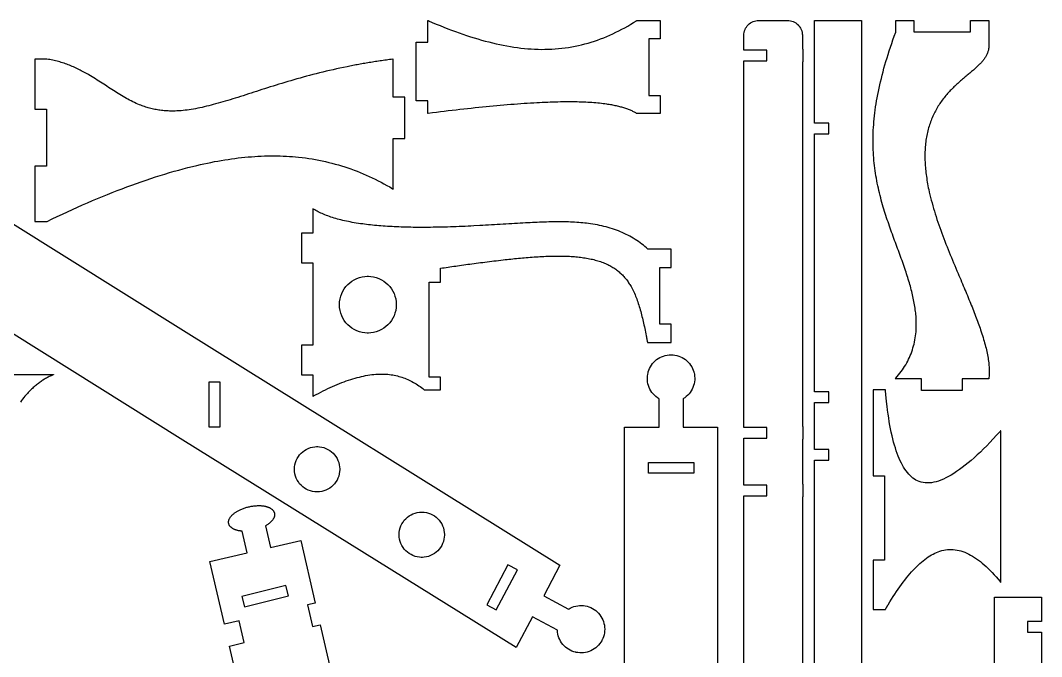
# Model space of a CAD drawing. Extents: x 0 to 677, y 0 to 298.
# Drawn here: x 500 to 677.1, y 187.7 to 298 of the extents above; entities that cross this region are included whole.
import ezdxf

# ---------------------------------------------------------------- set-up
doc = ezdxf.new("R2010")
doc.units = 0
doc.layers.get('0').update_dxf_attribs({"linetype": 'CONTINUOUS'})

msp = doc.modelspace()

# ---------------------------------------------------------------- linework, layer by layer
at = {"color": 0}
for points in [[(570.65, 298.011), (570.654, 298.008), (570.658, 298.007), (570.661, 298.006), (570.668, 298.003), (570.672, 298.001), (570.675, 298), (570.679, 297.997), (570.682, 297.996), (570.686, 297.994), (570.689, 297.993), (570.693, 297.992), (570.696, 297.99), (570.7, 297.989), (570.703, 297.987), (570.707, 297.985), (570.71, 297.985), (570.714, 297.982), (570.717, 297.982), (570.721, 297.979), (570.724, 297.978), (570.728, 297.976), (570.731, 297.975), (570.735, 297.974), (570.738, 297.971), (570.742, 297.971), (570.746, 297.968), (570.749, 297.968), (570.753, 297.965), (571.426, 297.672), (572.099, 297.388), (572.767, 297.11), (573.435, 296.84), (574.099, 296.578), (574.76, 296.325), (575.418, 296.081), (576.074, 295.844), (576.728, 295.617), (577.378, 295.397), (578.026, 295.186), (578.671, 294.985), (579.313, 294.793), (579.953, 294.61), (580.589, 294.435), (581.222, 294.271), (581.853, 294.115), (582.479, 293.969), (583.104, 293.833), (583.725, 293.707), (584.343, 293.592), (584.958, 293.485), (585.569, 293.389), (586.178, 293.303), (586.783, 293.228), (587.385, 293.162), (587.983, 293.107), (588.578, 293.064), (589.169, 293.032), (589.757, 293.01), (590.363, 292.999), (590.963, 293), (591.56, 293.013), (592.153, 293.039), (592.742, 293.076), (593.328, 293.125), (593.908, 293.186), (594.488, 293.26), (595.061, 293.344), (595.632, 293.44), (596.199, 293.549), (596.762, 293.668), (597.322, 293.799), (597.879, 293.939), (598.432, 294.093), (598.982, 294.257), (599.528, 294.431), (600.071, 294.617), (600.61, 294.813), (601.146, 295.018), (601.679, 295.235), (602.208, 295.463), (602.735, 295.7), (603.258, 295.949), (603.779, 296.207), (604.296, 296.475), (604.81, 296.751), (605.321, 297.039), (605.828, 297.336), (606.333, 297.643), (606.835, 297.96), (606.836, 297.96), (606.836, 297.96), (606.838, 297.961), (606.839, 297.961), (606.839, 297.963), (606.84, 297.963), (606.84, 297.964), (606.842, 297.964), (606.842, 297.964), (606.843, 297.964), (606.843, 297.965), (606.844, 297.965), (606.846, 297.967), (606.846, 297.967), (606.847, 297.968), (606.849, 297.968), (606.849, 297.968), (606.85, 297.969), (606.851, 297.969), (606.853, 297.971), (606.853, 297.971), (610.954, 297.971), (610.954, 294.822), (608.951, 294.822), (608.951, 284.971), (610.954, 284.971), (610.954, 281.888), (606.856, 281.888), (606.838, 281.897), (606.715, 281.969), (606.59, 282.039), (606.463, 282.11), (606.329, 282.178), (606.194, 282.244), (606.056, 282.31), (605.914, 282.375), (605.768, 282.438), (605.618, 282.499), (605.465, 282.56), (605.31, 282.618), (605.15, 282.676), (604.986, 282.733), (604.819, 282.789), (604.65, 282.843), (604.475, 282.896), (604.299, 282.947), (604.117, 282.997), (603.932, 283.046), (603.744, 283.093), (603.553, 283.139), (603.357, 283.185), (603.158, 283.228), (602.956, 283.271), (602.749, 283.311), (602.539, 283.35), (602.325, 283.389), (602.108, 283.425), (601.887, 283.46), (601.662, 283.494), (601.365, 283.536), (601.06, 283.576), (600.75, 283.614), (600.432, 283.649), (600.108, 283.681), (599.778, 283.71), (599.442, 283.739), (599.099, 283.764), (598.749, 283.785), (598.393, 283.807), (598.031, 283.825), (597.662, 283.84), (597.289, 283.853), (596.908, 283.864), (596.522, 283.874), (596.129, 283.881), (595.731, 283.885), (595.326, 283.888), (594.917, 283.888), (594.5, 283.885), (594.079, 283.881), (593.651, 283.875), (593.218, 283.865), (592.779, 283.854), (592.335, 283.842), (591.885, 283.828), (591.429, 283.81), (590.968, 283.792), (590.501, 283.771), (590.031, 283.747), (589.553, 283.722), (589.007, 283.692), (588.454, 283.658), (587.896, 283.624), (587.332, 283.585), (586.761, 283.546), (586.186, 283.504), (585.603, 283.46), (585.015, 283.414), (584.421, 283.364), (583.822, 283.314), (583.217, 283.261), (582.607, 283.207), (581.99, 283.15), (581.368, 283.09), (580.742, 283.029), (580.11, 282.967), (579.472, 282.901), (578.829, 282.835), (578.181, 282.765), (577.528, 282.696), (576.871, 282.622), (576.207, 282.549), (575.539, 282.471), (574.867, 282.393), (574.189, 282.314), (573.506, 282.232), (572.821, 282.149), (572.128, 282.063), (571.432, 281.976), (570.731, 281.888), (570.726, 281.886), (570.724, 281.886), (570.721, 281.885), (570.715, 281.885), (570.713, 281.885), (570.706, 281.885), (570.703, 281.883), (570.699, 281.883), (570.696, 281.882), (570.689, 281.882), (570.686, 281.882), (570.685, 281.882), (570.681, 281.881), (570.675, 281.881), (570.671, 281.879), (570.667, 281.879), (570.661, 281.878), (570.658, 281.878), (570.656, 281.878), (570.647, 281.876), (570.647, 284.065), (568.647, 284.065), (568.647, 294.215), (570.647, 294.215), (570.647, 298.011), (570.65, 298.011)], [(640.165, 278.356), (640.165, 280.206), (637.704, 280.206), (637.704, 298.011), (645.854, 298.011), (645.854, 146.954), (637.704, 146.954), (637.704, 156.356), (640.165, 156.356), (640.165, 158.206), (637.704, 158.206), (637.704, 221.781), (640.165, 221.781), (640.165, 223.631), (637.704, 223.631), (637.704, 231.781), (640.165, 231.781), (640.165, 233.631), (637.704, 233.631), (637.704, 278.356), (640.165, 278.356)], [(667.932, 293.906), (667.933, 293.872), (667.935, 293.842), (667.935, 293.811), (667.936, 293.779), (667.936, 293.653), (667.935, 293.622), (667.935, 293.59), (667.933, 293.56), (667.932, 293.528), (667.931, 293.497), (667.929, 293.467), (667.926, 293.435), (667.925, 293.404), (667.922, 293.372), (667.919, 293.343), (667.917, 293.313), (667.912, 293.282), (667.91, 293.251), (667.906, 293.221), (667.901, 293.19), (667.897, 293.161), (667.893, 293.131), (667.889, 293.1), (667.883, 293.071), (667.878, 293.04), (667.872, 293.011), (667.846, 292.881), (667.814, 292.751), (667.778, 292.622), (667.738, 292.497), (667.693, 292.372), (667.643, 292.247), (667.589, 292.128), (667.531, 292.006), (667.468, 291.886), (667.403, 291.765), (667.332, 291.65), (667.258, 291.532), (667.181, 291.417), (667.099, 291.301), (667.014, 291.186), (666.925, 291.072), (666.833, 290.96), (666.739, 290.847), (666.64, 290.735), (666.539, 290.622), (666.435, 290.511), (666.328, 290.4), (666.217, 290.29), (666.104, 290.179), (665.989, 290.068), (665.871, 289.958), (665.751, 289.847), (665.629, 289.736), (665.504, 289.626), (665.376, 289.515), (665.247, 289.404), (665.099, 289.278), (664.949, 289.15), (664.796, 289.022), (664.642, 288.893), (664.486, 288.761), (664.328, 288.631), (664.169, 288.497), (664.01, 288.365), (663.849, 288.229), (663.686, 288.093), (663.524, 287.954), (663.36, 287.817), (663.196, 287.675), (663.031, 287.533), (662.867, 287.389), (662.701, 287.243), (662.537, 287.094), (662.372, 286.946), (662.208, 286.793), (662.044, 286.64), (661.882, 286.485), (661.719, 286.326), (661.558, 286.165), (661.399, 286.003), (661.239, 285.839), (661.082, 285.671), (660.925, 285.501), (660.771, 285.329), (660.618, 285.154), (660.467, 284.976), (660.313, 284.789), (660.16, 284.597), (660.01, 284.404), (659.863, 284.208), (659.718, 284.008), (659.576, 283.804), (659.438, 283.6), (659.301, 283.39), (659.168, 283.179), (659.037, 282.967), (658.91, 282.75), (658.786, 282.529), (658.665, 282.304), (658.547, 282.079), (658.432, 281.851), (658.321, 281.619), (658.214, 281.385), (658.11, 281.146), (658.008, 280.904), (657.912, 280.662), (657.819, 280.415), (657.729, 280.165), (657.644, 279.914), (657.563, 279.658), (657.486, 279.4), (657.412, 279.139), (657.343, 278.875), (657.279, 278.608), (657.218, 278.339), (657.162, 278.067), (657.111, 277.79), (657.065, 277.518), (657.024, 277.244), (656.986, 276.967), (656.953, 276.686), (656.925, 276.404), (656.9, 276.121), (656.879, 275.833), (656.864, 275.544), (656.851, 275.253), (656.844, 274.96), (656.84, 274.664), (656.84, 274.365), (656.844, 274.065), (656.853, 273.761), (656.865, 273.458), (656.882, 273.15), (656.901, 272.843), (656.925, 272.533), (656.953, 272.222), (656.985, 271.908), (657.021, 271.593), (657.06, 271.275), (657.103, 270.957), (657.15, 270.636), (657.2, 270.315), (657.254, 269.99), (657.311, 269.667), (657.372, 269.34), (657.438, 269.011), (657.506, 268.685), (657.607, 268.222), (657.715, 267.761), (657.829, 267.296), (657.95, 266.829), (658.075, 266.36), (658.207, 265.89), (658.344, 265.419), (658.486, 264.947), (658.633, 264.472), (658.785, 263.997), (658.94, 263.525), (659.1, 263.047), (659.262, 262.572), (659.431, 262.097), (659.601, 261.622), (659.775, 261.146), (659.951, 260.671), (660.131, 260.196), (660.313, 259.722), (660.496, 259.247), (660.682, 258.775), (660.869, 258.304), (661.058, 257.835), (661.249, 257.365), (661.44, 256.897), (661.632, 256.433), (661.825, 255.971), (662.017, 255.51), (662.21, 255.05), (662.403, 254.594), (662.594, 254.14), (662.746, 253.783), (662.897, 253.425), (663.047, 253.071), (663.197, 252.718), (663.346, 252.368), (663.493, 252.018), (663.639, 251.672), (663.783, 251.328), (663.928, 250.985), (664.069, 250.643), (664.21, 250.307), (664.349, 249.972), (664.488, 249.639), (664.622, 249.308), (664.757, 248.979), (664.889, 248.654), (665.019, 248.329), (665.147, 248.01), (665.274, 247.692), (665.397, 247.375), (665.519, 247.064), (665.639, 246.754), (665.756, 246.447), (665.869, 246.143), (665.982, 245.842), (666.09, 245.543), (666.197, 245.247), (666.301, 244.954), (666.403, 244.667), (666.5, 244.379), (666.614, 244.039), (666.724, 243.7), (666.829, 243.368), (666.931, 243.04), (667.028, 242.717), (667.119, 242.399), (667.207, 242.085), (667.29, 241.775), (667.369, 241.469), (667.443, 241.168), (667.512, 240.874), (667.578, 240.582), (667.639, 240.296), (667.694, 240.014), (667.746, 239.736), (667.792, 239.464), (667.835, 239.196), (667.872, 238.932), (667.904, 238.672), (667.933, 238.418), (667.956, 238.168), (667.975, 237.924), (667.989, 237.683), (667.999, 237.447), (668.003, 237.217), (668.003, 236.99), (667.997, 236.768), (667.988, 236.551), (667.974, 236.339), (667.954, 236.131), (667.929, 235.928), (667.929, 235.921), (667.928, 235.918), (667.928, 235.912), (667.926, 235.907), (667.926, 235.901), (667.925, 235.9), (667.925, 235.893), (667.924, 235.889), (667.924, 235.879), (667.922, 235.875), (667.922, 235.868), (667.921, 235.867), (667.921, 235.861), (663.279, 235.861), (663.279, 233.861), (656.271, 233.861), (656.271, 235.861), (651.686, 235.861), (651.799, 235.986), (652.044, 236.265), (652.282, 236.549), (652.51, 236.836), (652.729, 237.125), (652.94, 237.419), (653.142, 237.718), (653.333, 238.018), (653.518, 238.324), (653.693, 238.632), (653.86, 238.943), (654.017, 239.258), (654.165, 239.578), (654.306, 239.9), (654.436, 240.225), (654.558, 240.556), (654.672, 240.889), (654.776, 241.225), (654.872, 241.565), (654.96, 241.91), (655.039, 242.257), (655.108, 242.608), (655.169, 242.963), (655.222, 243.321), (655.265, 243.683), (655.301, 244.047), (655.326, 244.417), (655.344, 244.79), (655.354, 245.167), (655.354, 245.546), (655.346, 245.929), (655.335, 246.197), (655.319, 246.468), (655.3, 246.74), (655.276, 247.015), (655.249, 247.293), (655.218, 247.571), (655.182, 247.85), (655.143, 248.132), (655.1, 248.414), (655.053, 248.697), (655.003, 248.985), (654.949, 249.272), (654.892, 249.561), (654.832, 249.85), (654.768, 250.143), (654.701, 250.436), (654.631, 250.729), (654.558, 251.025), (654.482, 251.322), (654.403, 251.622), (654.321, 251.922), (654.236, 252.222), (654.15, 252.525), (654.06, 252.829), (653.968, 253.133), (653.872, 253.439), (653.775, 253.746), (653.676, 254.054), (653.575, 254.364), (653.471, 254.672), (653.356, 255.014), (653.238, 255.354), (653.118, 255.697), (652.997, 256.039), (652.874, 256.383), (652.75, 256.728), (652.625, 257.072), (652.499, 257.419), (652.371, 257.765), (652.243, 258.114), (652.114, 258.461), (651.985, 258.811), (651.856, 259.161), (651.726, 259.514), (651.596, 259.865), (651.467, 260.219), (651.338, 260.572), (651.208, 260.929), (651.079, 261.285), (650.951, 261.64), (650.825, 262), (650.699, 262.358), (650.574, 262.719), (650.45, 263.079), (650.328, 263.442), (650.207, 263.804), (650.088, 264.169), (649.971, 264.533), (649.856, 264.9), (649.743, 265.265), (649.632, 265.636), (649.512, 266.042), (649.396, 266.45), (649.283, 266.86), (649.174, 267.271), (649.067, 267.685), (648.964, 268.1), (648.865, 268.518), (648.771, 268.939), (648.679, 269.361), (648.592, 269.786), (648.508, 270.211), (648.429, 270.643), (648.356, 271.076), (648.286, 271.511), (648.221, 271.95), (648.16, 272.39), (648.106, 272.836), (648.054, 273.285), (648.01, 273.736), (647.971, 274.192), (647.936, 274.65), (647.908, 275.111), (647.885, 275.579), (647.868, 276.05), (647.857, 276.522), (647.853, 277.001), (647.854, 277.485), (647.863, 277.971), (647.876, 278.461), (647.899, 278.958), (647.925, 279.447), (647.96, 279.94), (648, 280.439), (648.047, 280.942), (648.1, 281.45), (648.161, 281.961), (648.229, 282.479), (648.303, 283.004), (648.385, 283.532), (648.472, 284.067), (648.568, 284.604), (648.669, 285.15), (648.779, 285.7), (648.896, 286.256), (649.019, 286.817), (649.151, 287.383), (649.29, 287.954), (649.436, 288.533), (649.589, 289.118), (649.75, 289.708), (649.918, 290.304), (650.093, 290.907), (650.278, 291.515), (650.468, 292.129), (650.667, 292.75), (650.874, 293.376), (651.089, 294.01), (651.311, 294.65), (651.542, 295.296), (651.779, 295.95), (651.779, 298.011), (654.929, 298.011), (654.929, 296.011), (664.779, 296.011), (664.779, 298.011), (667.929, 298.011), (667.929, 293.938), (667.932, 293.906)], [(564.647, 268.774), (564.647, 277.56), (566.647, 277.56), (566.647, 284.71), (564.647, 284.71), (564.647, 291.306), (564.637, 291.306), (564.635, 291.301), (564.619, 291.301), (564.617, 291.299), (564.596, 291.299), (564.594, 291.299), (564.585, 291.299), (564.581, 291.294), (564.565, 291.294), (564.563, 291.294), (564.285, 291.256), (564.008, 291.219), (563.733, 291.185), (563.458, 291.144), (563.185, 291.106), (562.91, 291.069), (562.637, 291.031), (562.367, 290.987), (562.099, 290.949), (561.828, 290.908), (561.56, 290.867), (561.294, 290.824), (561.028, 290.781), (560.762, 290.737), (560.497, 290.694), (560.235, 290.651), (559.969, 290.61), (559.71, 290.563), (559.449, 290.519), (559.188, 290.474), (558.931, 290.426), (558.672, 290.381), (558.415, 290.331), (558.16, 290.285), (557.903, 290.237), (557.649, 290.188), (557.397, 290.138), (557.144, 290.092), (556.892, 290.042), (556.642, 289.987), (556.024, 289.862), (555.41, 289.735), (554.806, 289.601), (554.203, 289.467), (553.608, 289.331), (553.019, 289.192), (552.435, 289.049), (551.856, 288.906), (551.281, 288.763), (550.715, 288.617), (550.151, 288.467), (549.594, 288.319), (549.044, 288.169), (548.499, 288.017), (547.956, 287.867), (547.421, 287.713), (546.89, 287.556), (546.365, 287.401), (545.844, 287.249), (545.331, 287.092), (544.819, 286.938), (544.317, 286.781), (543.817, 286.626), (543.322, 286.474), (542.831, 286.319), (542.347, 286.167), (541.867, 286.013), (541.392, 285.862), (540.924, 285.71), (540.458, 285.56), (539.999, 285.412), (539.526, 285.258), (539.063, 285.11), (538.601, 284.963), (538.144, 284.819), (537.694, 284.676), (537.249, 284.537), (536.808, 284.399), (536.372, 284.267), (535.94, 284.133), (535.512, 284.006), (535.092, 283.883), (534.674, 283.763), (534.26, 283.644), (533.851, 283.531), (533.447, 283.424), (533.047, 283.319), (532.651, 283.217), (532.26, 283.119), (531.872, 283.031), (531.488, 282.942), (531.11, 282.86), (530.735, 282.781), (530.363, 282.71), (529.994, 282.644), (529.633, 282.581), (529.274, 282.526), (528.917, 282.474), (528.565, 282.431), (528.217, 282.394), (527.874, 282.362), (527.615, 282.342), (527.36, 282.324), (527.106, 282.313), (526.853, 282.301), (526.603, 282.299), (526.356, 282.294), (526.11, 282.299), (525.865, 282.301), (525.624, 282.313), (525.381, 282.324), (525.142, 282.342), (524.906, 282.358), (524.669, 282.383), (524.435, 282.41), (524.201, 282.438), (523.972, 282.474), (523.742, 282.508), (523.512, 282.549), (523.285, 282.594), (523.06, 282.642), (522.838, 282.692), (522.613, 282.744), (522.392, 282.806), (522.172, 282.862), (521.951, 282.926), (521.735, 282.994), (521.517, 283.067), (521.301, 283.142), (521.088, 283.217), (520.874, 283.299), (520.662, 283.381), (520.369, 283.501), (520.078, 283.626), (519.79, 283.758), (519.501, 283.899), (519.217, 284.042), (518.931, 284.188), (518.647, 284.338), (518.365, 284.492), (518.083, 284.656), (517.801, 284.817), (517.519, 284.985), (517.24, 285.151), (516.96, 285.324), (516.681, 285.499), (516.401, 285.676), (516.124, 285.856), (515.844, 286.037), (515.565, 286.217), (515.285, 286.399), (515.006, 286.585), (514.726, 286.767), (514.444, 286.951), (514.165, 287.133), (513.883, 287.319), (513.599, 287.499), (513.317, 287.681), (513.031, 287.862), (512.744, 288.042), (512.458, 288.217), (512.169, 288.394), (511.879, 288.567), (511.66, 288.694), (511.442, 288.819), (511.224, 288.942), (511.001, 289.063), (510.781, 289.181), (510.558, 289.299), (510.333, 289.412), (510.108, 289.524), (509.883, 289.633), (509.656, 289.742), (509.429, 289.844), (509.199, 289.949), (508.967, 290.049), (508.735, 290.144), (508.501, 290.237), (508.267, 290.326), (508.033, 290.417), (507.794, 290.501), (507.556, 290.581), (507.317, 290.662), (507.076, 290.737), (506.833, 290.81), (506.588, 290.876), (506.342, 290.942), (506.097, 291.001), (505.849, 291.063), (505.599, 291.117), (505.347, 291.167), (505.094, 291.213), (504.838, 291.256), (504.583, 291.294), (504.581, 291.294), (504.581, 291.294), (502.497, 291.294), (502.497, 282.608), (504.497, 282.608), (504.497, 272.758), (502.497, 272.758), (502.497, 263.149), (504.59, 263.149), (504.59, 263.151), (504.594, 263.151), (504.594, 263.156), (504.599, 263.156), (504.599, 263.156), (504.603, 263.156), (504.603, 263.158), (504.606, 263.158), (505.497, 263.588), (506.383, 264.008), (507.269, 264.424), (508.151, 264.831), (509.031, 265.233), (509.906, 265.626), (510.776, 266.013), (511.644, 266.392), (512.51, 266.763), (513.372, 267.126), (514.231, 267.481), (515.083, 267.831), (515.935, 268.169), (516.783, 268.501), (517.626, 268.826), (518.467, 269.144), (519.301, 269.451), (520.135, 269.751), (520.963, 270.044), (521.787, 270.326), (522.61, 270.606), (523.426, 270.869), (524.24, 271.131), (525.049, 271.376), (525.853, 271.617), (526.656, 271.851), (527.451, 272.074), (528.244, 272.292), (529.035, 272.494), (529.819, 272.692), (530.601, 272.881), (531.213, 273.019), (531.822, 273.156), (532.429, 273.283), (533.033, 273.406), (533.633, 273.524), (534.231, 273.631), (534.828, 273.737), (535.419, 273.833), (536.01, 273.924), (536.594, 274.008), (537.179, 274.088), (537.76, 274.162), (538.338, 274.226), (538.912, 274.287), (539.485, 274.342), (540.054, 274.388), (540.619, 274.426), (541.185, 274.463), (541.744, 274.492), (542.301, 274.513), (542.856, 274.524), (543.406, 274.533), (543.956, 274.533), (544.499, 274.531), (545.042, 274.519), (545.581, 274.499), (546.117, 274.474), (546.649, 274.444), (547.181, 274.406), (547.706, 274.358), (548.231, 274.306), (548.828, 274.242), (549.419, 274.162), (550.006, 274.081), (550.592, 273.987), (551.174, 273.888), (551.749, 273.781), (552.324, 273.662), (552.892, 273.537), (553.46, 273.406), (554.022, 273.267), (554.581, 273.117), (555.135, 272.958), (555.688, 272.794), (556.235, 272.624), (556.778, 272.444), (557.321, 272.256), (557.856, 272.06), (558.392, 271.856), (558.922, 271.649), (559.449, 271.431), (559.972, 271.201), (560.492, 270.969), (561.01, 270.731), (561.522, 270.481), (562.033, 270.226), (562.537, 269.963), (563.042, 269.694), (563.542, 269.419), (564.04, 269.133), (564.535, 268.842), (564.542, 268.838), (564.546, 268.838), (564.549, 268.833), (564.556, 268.831), (564.56, 268.826), (564.563, 268.824), (564.571, 268.819), (564.578, 268.817), (564.588, 268.813), (564.59, 268.81), (564.594, 268.806), (564.603, 268.801), (564.606, 268.799), (564.61, 268.799), (564.617, 268.794), (564.619, 268.792), (564.624, 268.787), (564.631, 268.783), (564.635, 268.781), (564.64, 268.781), (564.647, 268.774)], [(550.718, 265.374), (550.718, 261.144), (548.718, 261.144), (548.718, 255.994), (550.718, 255.994), (550.718, 241.722), (548.718, 241.722), (548.718, 236.572), (550.718, 236.572), (550.718, 232.849), (550.729, 232.854), (550.732, 232.856), (550.736, 232.858), (550.751, 232.867), (550.756, 232.868), (550.776, 232.881), (550.781, 232.882), (550.799, 232.892), (550.803, 232.894), (550.821, 232.904), (550.825, 232.906), (550.832, 232.91), (551.254, 233.136), (551.672, 233.356), (552.089, 233.569), (552.504, 233.778), (552.915, 233.979), (553.325, 234.175), (553.732, 234.364), (554.136, 234.546), (554.539, 234.722), (554.938, 234.892), (555.333, 235.054), (555.726, 235.208), (556.118, 235.357), (556.506, 235.499), (556.89, 235.632), (557.272, 235.758), (557.651, 235.878), (558.026, 235.989), (558.4, 236.093), (558.769, 236.189), (559.136, 236.278), (559.5, 236.358), (559.86, 236.431), (560.217, 236.494), (560.571, 236.55), (560.921, 236.599), (561.268, 236.638), (561.611, 236.668), (561.951, 236.69), (562.287, 236.703), (562.581, 236.707), (562.872, 236.704), (563.16, 236.694), (563.444, 236.678), (563.728, 236.656), (564.007, 236.625), (564.285, 236.588), (564.558, 236.544), (564.831, 236.494), (565.1, 236.438), (565.367, 236.374), (565.631, 236.304), (565.892, 236.228), (566.151, 236.146), (566.408, 236.057), (566.662, 235.963), (566.914, 235.861), (567.164, 235.753), (567.41, 235.64), (567.654, 235.519), (567.897, 235.394), (568.136, 235.263), (568.374, 235.125), (568.61, 234.982), (568.843, 234.832), (569.074, 234.678), (569.301, 234.517), (569.528, 234.35), (569.753, 234.178), (569.975, 234), (569.975, 234), (569.976, 233.999), (569.976, 233.999), (569.978, 233.999), (569.978, 233.997), (569.979, 233.997), (569.979, 233.997), (569.981, 233.996), (569.981, 233.996), (569.982, 233.994), (569.982, 233.994), (569.983, 233.993), (569.985, 233.993), (569.985, 233.992), (569.986, 233.992), (569.988, 233.99), (569.988, 233.99), (569.989, 233.989), (569.99, 233.987), (569.99, 233.987), (569.993, 233.986), (569.993, 233.985), (569.994, 233.985), (569.994, 233.985), (569.996, 233.983), (572.868, 233.983), (572.868, 236.133), (570.868, 236.133), (570.868, 252.649), (572.868, 252.649), (572.868, 255.05), (573.182, 255.097), (573.5, 255.144), (573.821, 255.192), (574.146, 255.239), (574.474, 255.287), (574.804, 255.336), (575.14, 255.383), (575.478, 255.433), (575.819, 255.482), (576.164, 255.531), (576.512, 255.579), (576.864, 255.629), (577.219, 255.678), (577.576, 255.726), (577.938, 255.776), (578.303, 255.825), (578.669, 255.874), (579.04, 255.922), (579.414, 255.972), (579.792, 256.021), (580.171, 256.069), (580.554, 256.118), (580.94, 256.165), (581.331, 256.214), (581.722, 256.263), (582.118, 256.31), (582.515, 256.357), (582.917, 256.404), (583.321, 256.451), (583.728, 256.497), (584.051, 256.533), (584.378, 256.569), (584.706, 256.604), (585.036, 256.64), (585.367, 256.675), (585.699, 256.71), (586.032, 256.743), (586.367, 256.776), (586.703, 256.808), (587.04, 256.839), (587.378, 256.869), (587.715, 256.899), (588.054, 256.926), (588.393, 256.954), (588.733, 256.979), (589.074, 257.003), (589.414, 257.026), (589.754, 257.047), (590.094, 257.067), (590.433, 257.085), (590.774, 257.101), (591.113, 257.115), (591.451, 257.128), (591.79, 257.139), (592.128, 257.147), (592.464, 257.154), (592.8, 257.158), (593.135, 257.16), (593.468, 257.16), (593.801, 257.157), (594.088, 257.151), (594.375, 257.144), (594.658, 257.136), (594.942, 257.125), (595.224, 257.112), (595.503, 257.096), (595.781, 257.078), (596.057, 257.057), (596.331, 257.033), (596.603, 257.008), (596.872, 256.979), (597.14, 256.947), (597.404, 256.914), (597.668, 256.876), (597.928, 256.838), (598.186, 256.794), (598.44, 256.749), (598.693, 256.7), (598.942, 256.647), (599.188, 256.593), (599.432, 256.535), (599.672, 256.474), (599.908, 256.408), (600.143, 256.34), (600.374, 256.269), (600.601, 256.194), (600.824, 256.115), (601.043, 256.033), (601.261, 255.947), (601.472, 255.858), (601.682, 255.764), (601.865, 255.678), (602.044, 255.588), (602.222, 255.494), (602.396, 255.399), (602.567, 255.3), (602.733, 255.197), (602.899, 255.093), (603.06, 254.985), (603.219, 254.874), (603.375, 254.76), (603.526, 254.643), (603.676, 254.522), (603.824, 254.4), (603.968, 254.274), (604.108, 254.144), (604.246, 254.013), (604.382, 253.878), (604.514, 253.74), (604.643, 253.6), (604.769, 253.456), (604.894, 253.31), (605.015, 253.16), (605.133, 253.008), (605.249, 252.853), (605.361, 252.696), (605.472, 252.535), (605.579, 252.371), (605.685, 252.204), (605.786, 252.035), (605.886, 251.862), (606.01, 251.64), (606.129, 251.412), (606.246, 251.182), (606.358, 250.946), (606.468, 250.707), (606.574, 250.464), (606.676, 250.217), (606.776, 249.967), (606.874, 249.713), (606.968, 249.454), (607.06, 249.193), (607.149, 248.929), (607.236, 248.66), (607.319, 248.389), (607.403, 248.114), (607.483, 247.838), (607.561, 247.557), (607.636, 247.272), (607.711, 246.986), (607.783, 246.697), (607.856, 246.406), (607.926, 246.111), (607.994, 245.814), (608.061, 245.514), (608.128, 245.213), (608.193, 244.907), (608.258, 244.601), (608.321, 244.292), (608.385, 243.982), (608.447, 243.668), (608.508, 243.354), (608.515, 243.318), (608.529, 243.244), (608.537, 243.207), (608.544, 243.171), (608.551, 243.133), (608.558, 243.097), (608.572, 243.024), (608.579, 242.987), (608.586, 242.95), (608.601, 242.876), (608.608, 242.839), (608.615, 242.803), (608.636, 242.692), (608.643, 242.654), (608.65, 242.618), (608.664, 242.543), (608.671, 242.506), (608.678, 242.468), (608.692, 242.394), (608.699, 242.357), (608.706, 242.319), (608.713, 242.282), (608.719, 242.244), (608.726, 242.207), (608.726, 242.207), (608.726, 242.204), (608.728, 242.203), (608.728, 242.196), (608.729, 242.196), (608.729, 242.19), (608.729, 242.189), (608.729, 242.186), (608.731, 242.185), (608.731, 242.183), (612.868, 242.183), (612.868, 245.333), (610.868, 245.333), (610.868, 255.183), (612.868, 255.183), (612.868, 258.333), (608.822, 258.333), (608.558, 258.569), (608.29, 258.8), (608.017, 259.024), (607.739, 259.24), (607.457, 259.453), (607.169, 259.658), (606.878, 259.856), (606.581, 260.049), (606.279, 260.235), (605.972, 260.415), (605.662, 260.59), (605.347, 260.758), (605.026, 260.919), (604.701, 261.076), (604.372, 261.226), (604.036, 261.369), (603.697, 261.507), (603.354, 261.639), (603.004, 261.765), (602.651, 261.883), (602.293, 261.997), (601.931, 262.106), (601.563, 262.208), (601.19, 262.304), (600.813, 262.394), (600.431, 262.478), (600.043, 262.557), (599.651, 262.629), (599.254, 262.696), (598.854, 262.757), (598.522, 262.801), (598.186, 262.844), (597.849, 262.882), (597.507, 262.915), (597.162, 262.947), (596.815, 262.975), (596.463, 262.999), (596.108, 263.021), (595.751, 263.039), (595.39, 263.054), (595.026, 263.065), (594.661, 263.076), (594.29, 263.083), (593.918, 263.088), (593.542, 263.089), (593.164, 263.088), (592.782, 263.086), (592.397, 263.081), (592.01, 263.074), (591.619, 263.065), (591.226, 263.054), (590.831, 263.042), (590.432, 263.028), (590.031, 263.013), (589.626, 262.996), (589.219, 262.978), (588.811, 262.958), (588.399, 262.938), (587.983, 262.915), (587.567, 262.894), (587.147, 262.871), (586.662, 262.843), (586.176, 262.815), (585.686, 262.787), (585.193, 262.758), (584.699, 262.729), (584.201, 262.7), (583.701, 262.671), (583.2, 262.642), (582.697, 262.612), (582.193, 262.583), (581.688, 262.553), (581.181, 262.524), (580.672, 262.496), (580.164, 262.468), (579.654, 262.44), (578.633, 262.386), (578.124, 262.361), (577.613, 262.336), (577.103, 262.311), (576.593, 262.29), (576.083, 262.268), (575.575, 262.247), (575.067, 262.229), (574.56, 262.211), (574.054, 262.194), (573.55, 262.179), (573.049, 262.167), (572.547, 262.156), (572.049, 262.146), (571.553, 262.139), (571.113, 262.133), (570.675, 262.129), (570.24, 262.126), (569.807, 262.126), (569.376, 262.126), (568.949, 262.129), (568.522, 262.133), (568.1, 262.138), (567.681, 262.144), (567.264, 262.153), (566.85, 262.162), (566.439, 262.174), (566.032, 262.186), (565.628, 262.201), (565.226, 262.218), (564.829, 262.236), (564.435, 262.256), (564.044, 262.276), (563.658, 262.3), (563.275, 262.325), (562.897, 262.351), (562.522, 262.379), (562.151, 262.41), (561.785, 262.442), (561.422, 262.476), (561.065, 262.511), (560.713, 262.549), (560.363, 262.588), (560.019, 262.629), (559.681, 262.672), (559.346, 262.717), (558.974, 262.769), (558.607, 262.824), (558.247, 262.882), (557.893, 262.942), (557.546, 263.004), (557.204, 263.068), (556.868, 263.135), (556.539, 263.204), (556.214, 263.275), (555.897, 263.349), (555.586, 263.425), (555.281, 263.503), (554.981, 263.583), (554.688, 263.667), (554.4, 263.751), (554.119, 263.84), (553.844, 263.929), (553.576, 264.021), (553.314, 264.115), (553.057, 264.213), (552.807, 264.311), (552.563, 264.412), (552.325, 264.515), (552.093, 264.621), (551.867, 264.729), (551.649, 264.839), (551.435, 264.951), (551.228, 265.065), (551.026, 265.183), (550.833, 265.301), (550.718, 265.374)], [(560.244, 253.653), (560.371, 253.653), (560.749, 253.626), (561.238, 253.553), (561.71, 253.431), (562.162, 253.265), (562.593, 253.058), (562.999, 252.811), (563.378, 252.528), (563.728, 252.21), (564.046, 251.86), (564.329, 251.481), (564.575, 251.075), (564.783, 250.644), (564.949, 250.192), (565.069, 249.719), (565.144, 249.231), (565.169, 248.853), (565.169, 248.601), (565.144, 248.224), (565.069, 247.735), (564.949, 247.263), (564.783, 246.81), (564.575, 246.381), (564.329, 245.974), (564.046, 245.594), (563.728, 245.244), (563.378, 244.926), (562.999, 244.643), (562.593, 244.397), (562.162, 244.189), (561.71, 244.024), (561.238, 243.903), (560.749, 243.828), (560.371, 243.803), (560.119, 243.803), (559.742, 243.828), (559.253, 243.903), (558.781, 244.024), (558.328, 244.189), (557.897, 244.397), (557.492, 244.643), (557.113, 244.926), (556.762, 245.244), (556.444, 245.594), (556.161, 245.974), (555.914, 246.381), (555.707, 246.81), (555.542, 247.263), (555.419, 247.735), (555.346, 248.224), (555.319, 248.601), (555.319, 248.853), (555.346, 249.231), (555.419, 249.719), (555.542, 250.192), (555.707, 250.644), (555.914, 251.075), (556.161, 251.481), (556.444, 251.86), (556.762, 252.21), (557.113, 252.528), (557.492, 252.811), (557.897, 253.058), (558.328, 253.265), (558.781, 253.431), (559.253, 253.553), (559.742, 253.626), (560.119, 253.653), (560.244, 253.653)], [(532.733, 235.349), (534.583, 235.349), (534.583, 227.499), (532.733, 227.499), (532.733, 235.349)], [(649.997, 233.943), (647.854, 233.943), (647.854, 219.05), (649.854, 219.05), (649.854, 204.436), (647.854, 204.436), (647.854, 195.872), (649.972, 195.872), (649.974, 195.875), (649.975, 195.875), (649.976, 195.879), (649.976, 195.879), (649.979, 195.882), (649.979, 195.883), (649.981, 195.886), (649.982, 195.889), (649.982, 195.89), (649.983, 195.89), (649.983, 195.893), (649.985, 195.893), (649.988, 195.897), (649.988, 195.897), (649.989, 195.9), (649.992, 195.904), (649.992, 195.907), (649.993, 195.907), (649.994, 195.908), (650.008, 195.936), (650.025, 195.964), (650.04, 195.99), (650.056, 196.018), (650.088, 196.072), (650.103, 196.097), (650.118, 196.125), (650.133, 196.151), (650.165, 196.204), (650.179, 196.233), (650.213, 196.286), (650.226, 196.311), (650.258, 196.365), (650.274, 196.393), (650.289, 196.418), (650.304, 196.444), (650.321, 196.472), (650.336, 196.497), (650.351, 196.525), (650.367, 196.55), (650.397, 196.604), (650.414, 196.629), (650.429, 196.657), (650.46, 196.707), (650.747, 197.186), (651.035, 197.65), (651.322, 198.108), (651.61, 198.551), (651.897, 198.986), (652.188, 199.411), (652.475, 199.822), (652.764, 200.222), (653.053, 200.611), (653.342, 200.99), (653.631, 201.357), (653.919, 201.711), (654.21, 202.051), (654.5, 202.383), (654.79, 202.7), (655.079, 203.007), (655.369, 203.297), (655.661, 203.579), (655.951, 203.847), (656.242, 204.1), (656.533, 204.34), (656.824, 204.568), (657.115, 204.783), (657.407, 204.983), (657.699, 205.169), (657.99, 205.343), (658.282, 205.501), (658.574, 205.647), (658.867, 205.779), (659.158, 205.893), (659.451, 205.996), (659.781, 206.093), (660.11, 206.168), (660.44, 206.229), (660.771, 206.268), (661.101, 206.289), (661.433, 206.29), (661.765, 206.275), (662.097, 206.24), (662.431, 206.186), (662.764, 206.115), (663.097, 206.026), (663.432, 205.919), (663.767, 205.797), (664.101, 205.654), (664.436, 205.496), (664.774, 205.318), (665.11, 205.125), (665.447, 204.915), (665.783, 204.69), (666.122, 204.444), (666.461, 204.186), (666.799, 203.908), (667.139, 203.615), (667.478, 203.307), (667.819, 202.983), (668.16, 202.643), (668.501, 202.289), (668.843, 201.918), (669.185, 201.529), (669.528, 201.129), (669.871, 200.711), (669.897, 200.679), (669.901, 200.675), (669.933, 200.636), (669.938, 200.629), (669.942, 200.625), (669.946, 200.618), (669.964, 200.597), (669.968, 200.59), (669.982, 200.575), (669.986, 200.569), (669.999, 200.554), (670.004, 200.547), (670.004, 226.872), (669.999, 226.868), (669.994, 226.864), (669.99, 226.858), (669.986, 226.854), (669.982, 226.847), (669.978, 226.843), (669.974, 226.839), (669.964, 226.829), (669.96, 226.825), (669.956, 226.819), (669.951, 226.815), (669.947, 226.811), (669.943, 226.804), (669.939, 226.8), (669.935, 226.794), (669.929, 226.79), (669.925, 226.786), (669.921, 226.782), (669.917, 226.775), (669.912, 226.772), (669.908, 226.765), (669.899, 226.757), (669.894, 226.751), (669.89, 226.747), (669.886, 226.743), (669.882, 226.736), (669.878, 226.733), (669.874, 226.726), (669.285, 226.079), (668.704, 225.454), (668.131, 224.854), (667.565, 224.275), (667.007, 223.718), (666.457, 223.183), (665.914, 222.675), (665.381, 222.189), (664.854, 221.726), (664.336, 221.29), (663.826, 220.876), (663.325, 220.489), (662.833, 220.125), (662.349, 219.789), (661.874, 219.476), (661.408, 219.19), (660.95, 218.932), (660.501, 218.697), (660.063, 218.49), (659.633, 218.311), (659.213, 218.158), (658.801, 218.033), (658.399, 217.936), (658.007, 217.868), (657.625, 217.825), (657.253, 217.814), (656.89, 217.829), (656.537, 217.875), (656.196, 217.95), (655.864, 218.054), (655.542, 218.186), (655.272, 218.325), (655.011, 218.486), (654.756, 218.669), (654.507, 218.875), (654.265, 219.1), (654.029, 219.347), (653.801, 219.614), (653.579, 219.901), (653.365, 220.211), (653.156, 220.54), (652.954, 220.89), (652.758, 221.261), (652.569, 221.65), (652.386, 222.058), (652.21, 222.489), (652.04, 222.936), (651.875, 223.404), (651.717, 223.89), (651.565, 224.393), (651.419, 224.918), (651.279, 225.458), (651.146, 226.018), (651.018, 226.597), (650.896, 227.193), (650.779, 227.807), (650.669, 228.436), (650.564, 229.083), (650.465, 229.75), (650.371, 230.432), (650.283, 231.129), (650.272, 231.218), (650.262, 231.307), (650.251, 231.393), (650.24, 231.483), (650.231, 231.572), (650.221, 231.661), (650.211, 231.75), (650.201, 231.84), (650.19, 231.929), (650.181, 232.018), (650.171, 232.108), (650.162, 232.2), (650.151, 232.29), (650.143, 232.383), (650.133, 232.472), (650.124, 232.565), (650.115, 232.657), (650.106, 232.75), (650.097, 232.84), (650.088, 232.933), (650.079, 233.026), (650.071, 233.121), (650.063, 233.214), (650.053, 233.308), (650.044, 233.4), (650.036, 233.496), (650.019, 233.683), (650.012, 233.779), (650.003, 233.875), (649.997, 233.943)], [(551.444, 224.114), (551.544, 224.114), (551.846, 224.094), (552.236, 224.035), (552.611, 223.938), (552.972, 223.806), (553.315, 223.64), (553.639, 223.444), (553.942, 223.218), (554.219, 222.965), (554.474, 222.686), (554.699, 222.383), (554.896, 222.06), (555.061, 221.717), (555.193, 221.357), (555.29, 220.981), (555.349, 220.59), (555.369, 220.29), (555.369, 220.189), (555.369, 220.089), (555.349, 219.788), (555.29, 219.399), (555.193, 219.022), (555.061, 218.661), (554.896, 218.318), (554.699, 217.994), (554.474, 217.693), (554.219, 217.414), (553.942, 217.161), (553.639, 216.935), (553.315, 216.737), (552.972, 216.572), (552.611, 216.44), (552.236, 216.344), (551.846, 216.285), (551.544, 216.264), (551.444, 216.264), (551.344, 216.264), (551.043, 216.285), (550.653, 216.344), (550.278, 216.44), (549.917, 216.572), (549.574, 216.737), (549.25, 216.935), (548.947, 217.161), (548.669, 217.414), (548.415, 217.693), (548.19, 217.994), (547.993, 218.318), (547.828, 218.661), (547.696, 219.022), (547.599, 219.399), (547.54, 219.788), (547.519, 220.089), (547.519, 220.189), (547.519, 220.29), (547.54, 220.59), (547.599, 220.981), (547.696, 221.357), (547.828, 221.717), (547.993, 222.06), (548.19, 222.383), (548.415, 222.686), (548.669, 222.965), (548.947, 223.218), (549.25, 223.444), (549.574, 223.64), (549.917, 223.806), (550.278, 223.938), (550.653, 224.035), (551.043, 224.094), (551.344, 224.114), (551.444, 224.114)], [(608.899, 221.368), (616.749, 221.368), (616.749, 219.518), (608.899, 219.518), (608.899, 221.368)], [(569.6, 212.769), (569.7, 212.769), (570.001, 212.75), (570.39, 212.69), (570.767, 212.593), (571.128, 212.461), (571.471, 212.296), (571.794, 212.1), (572.096, 211.874), (572.375, 211.621), (572.628, 211.342), (572.854, 211.039), (573.051, 210.715), (573.217, 210.372), (573.349, 210.013), (573.444, 209.636), (573.504, 209.246), (573.525, 208.946), (573.525, 208.844), (573.525, 208.744), (573.504, 208.443), (573.444, 208.054), (573.349, 207.678), (573.217, 207.317), (573.051, 206.974), (572.854, 206.65), (572.628, 206.349), (572.375, 206.069), (572.096, 205.817), (571.794, 205.59), (571.471, 205.393), (571.128, 205.228), (570.767, 205.096), (570.39, 205), (570.001, 204.94), (569.7, 204.919), (569.6, 204.919), (569.5, 204.919), (569.199, 204.94), (568.808, 205), (568.432, 205.096), (568.072, 205.228), (567.729, 205.393), (567.406, 205.59), (567.103, 205.817), (566.825, 206.069), (566.571, 206.349), (566.344, 206.65), (566.149, 206.974), (565.983, 207.317), (565.851, 207.678), (565.754, 208.054), (565.694, 208.443), (565.675, 208.744), (565.675, 208.844), (565.675, 208.946), (565.694, 209.246), (565.754, 209.636), (565.851, 210.013), (565.983, 210.372), (566.149, 210.715), (566.344, 211.039), (566.571, 211.342), (566.825, 211.621), (567.103, 211.874), (567.406, 212.1), (567.729, 212.296), (568.072, 212.461), (568.432, 212.593), (568.808, 212.69), (569.199, 212.75), (569.5, 212.769), (569.6, 212.769)], [(580.863, 196.708), (582.497, 195.84), (586.181, 202.772), (584.547, 203.64), (580.863, 196.708)], [(538.849, 196.339), (546.468, 198.228), (546.024, 200.022), (538.403, 198.133), (538.849, 196.339)], [(668.926, 105.457), (668.926, 198.036), (677.076, 198.036), (677.076, 193.783), (674.614, 193.783), (674.614, 191.933), (677.076, 191.933), (677.076, 123.381), (674.614, 123.381), (674.614, 121.531), (677.076, 121.531), (677.076, 113.381), (674.614, 113.381), (674.614, 111.531), (677.076, 111.531), (677.076, 105.457), (668.926, 105.457)]]:
    msp.add_lwpolyline(points, close=True, dxfattribs=at)
for points in [[(625.451, 170.861), (625.451, 215.586), (629.451, 215.586), (629.451, 217.436), (625.451, 217.436), (625.451, 225.586), (629.451, 225.586), (629.451, 227.436), (625.451, 227.436), (625.451, 291.011), (629.451, 291.011), (629.451, 292.861), (625.451, 292.861), (625.451, 292.861), (625.451, 295.436), (625.451, 295.5), (625.464, 295.69), (625.501, 295.94), (625.564, 296.185), (625.649, 296.421), (625.756, 296.649), (625.885, 296.865), (626.035, 297.068), (626.161, 297.213), (626.206, 297.257), (626.251, 297.301), (626.394, 297.428), (626.599, 297.578), (626.814, 297.707), (627.042, 297.815), (627.278, 297.9), (627.522, 297.961), (627.772, 297.999), (627.964, 298.011), (628.026, 298.011), (633.021, 298.011), (633.083, 298.011), (633.275, 297.999), (633.525, 297.961), (633.769, 297.9), (634.006, 297.815), (634.233, 297.707), (634.449, 297.578), (634.653, 297.428), (634.796, 297.301), (634.842, 297.257), (634.886, 297.213), (635.012, 297.068), (635.162, 296.865), (635.292, 296.649), (635.399, 296.421), (635.483, 296.185), (635.546, 295.94), (635.582, 295.69), (635.596, 295.5), (635.596, 295.436), (635.596, 293.011), (635.704, 293.011), (635.704, 290.861), (635.596, 290.861), (635.596, 227.586), (635.704, 227.586), (635.704, 225.436), (635.596, 225.436), (635.596, 217.586), (635.704, 217.586), (635.704, 215.436), (635.596, 215.436), (635.596, 166.436)], [(487.733, 269.55), (528.264, 244.224), (593.563, 203.557), (590.743, 198.253), (595.054, 195.962), (595.128, 196.007), (595.354, 196.131), (595.665, 196.272), (595.982, 196.386), (596.306, 196.474), (596.632, 196.533), (596.961, 196.567), (597.292, 196.572), (597.621, 196.553), (597.947, 196.507), (598.269, 196.435), (598.585, 196.336), (598.894, 196.212), (599.193, 196.063), (599.481, 195.888), (599.757, 195.688), (599.956, 195.521), (600.018, 195.462), (600.081, 195.403), (600.26, 195.215), (600.476, 194.954), (600.669, 194.678), (600.839, 194.389), (600.982, 194.089), (601.1, 193.779), (601.193, 193.462), (601.26, 193.14), (601.3, 192.813), (601.315, 192.483), (601.303, 192.151), (601.264, 191.822), (601.199, 191.493), (601.106, 191.169), (600.983, 190.851), (600.875, 190.617), (600.835, 190.54), (600.794, 190.464), (600.661, 190.243), (600.464, 189.964), (600.249, 189.706), (600.014, 189.467), (599.761, 189.25), (599.494, 189.056), (599.213, 188.883), (598.918, 188.733), (598.614, 188.608), (598.299, 188.508), (597.976, 188.433), (597.647, 188.385), (597.314, 188.362), (596.976, 188.367), (596.637, 188.401), (596.383, 188.444), (596.299, 188.464), (596.215, 188.482), (595.965, 188.554), (595.646, 188.669), (595.339, 188.811), (595.049, 188.975), (594.772, 189.161), (594.514, 189.368), (594.275, 189.596), (594.053, 189.84), (593.853, 190.101), (593.674, 190.379), (593.517, 190.671), (593.383, 190.975), (593.275, 191.292), (593.192, 191.618), (593.135, 191.954), (593.11, 192.211), (593.107, 192.297), (588.796, 194.589), (585.983, 189.296), (528.186, 225.228), (479.175, 255.853)], [(604.735, 148.579), (604.735, 227.518), (610.749, 227.518), (610.749, 232.4), (610.674, 232.444), (610.458, 232.588), (610.188, 232.794), (609.938, 233.021), (609.71, 233.265), (609.504, 233.526), (609.319, 233.8), (609.16, 234.09), (609.022, 234.39), (608.91, 234.7), (608.822, 235.018), (608.761, 235.343), (608.725, 235.674), (608.717, 236.008), (608.736, 236.343), (608.783, 236.682), (608.838, 236.935), (608.86, 237.018), (608.882, 237.101), (608.964, 237.347), (609.093, 237.662), (609.247, 237.963), (609.424, 238.247), (609.621, 238.514), (609.839, 238.764), (610.075, 238.993), (610.328, 239.206), (610.599, 239.394), (610.882, 239.563), (611.181, 239.707), (611.49, 239.828), (611.811, 239.924), (612.14, 239.993), (612.478, 240.035), (612.736, 240.05), (612.91, 240.05), (613.168, 240.035), (613.506, 239.993), (613.836, 239.924), (614.156, 239.828), (614.465, 239.707), (614.764, 239.563), (615.049, 239.394), (615.318, 239.206), (615.571, 238.993), (615.807, 238.764), (616.025, 238.514), (616.222, 238.247), (616.399, 237.963), (616.553, 237.662), (616.682, 237.347), (616.764, 237.101), (616.786, 237.018), (616.808, 236.935), (616.863, 236.682), (616.91, 236.343), (616.929, 236.008), (616.921, 235.674), (616.885, 235.343), (616.824, 235.018), (616.736, 234.7), (616.624, 234.39), (616.488, 234.09), (616.326, 233.8), (616.143, 233.526), (615.936, 233.265), (615.708, 233.021), (615.458, 232.794), (615.188, 232.588), (614.972, 232.444), (614.899, 232.4), (614.899, 227.518), (620.885, 227.518), (620.885, 148.579)], [(479.418, 236.596), (505.751, 236.596), (505.735, 236.59), (505.735, 236.59), (505.721, 236.583), (505.707, 236.578), (505.692, 236.571), (505.678, 236.564), (505.664, 236.558), (505.649, 236.551), (505.635, 236.543), (505.621, 236.539), (505.606, 236.532), (505.576, 236.519), (505.563, 236.511), (505.549, 236.507), (505.533, 236.5), (505.506, 236.486), (505.49, 236.482), (505.463, 236.468), (505.433, 236.454), (505.419, 236.45), (505.404, 236.443), (505.39, 236.436), (505.376, 236.429), (505.361, 236.422), (505.347, 236.418), (505.332, 236.411), (505.318, 236.404), (505.156, 236.329), (504.993, 236.254), (504.832, 236.172), (504.671, 236.09), (504.511, 236.004), (504.351, 235.915), (504.193, 235.822), (503.879, 235.629), (503.724, 235.528), (503.568, 235.422), (503.414, 235.315), (503.26, 235.204), (503.108, 235.09), (502.956, 234.975), (502.804, 234.854), (502.654, 234.732), (502.506, 234.607), (502.357, 234.476), (502.21, 234.346), (502.063, 234.208), (501.917, 234.072), (501.771, 233.929), (501.626, 233.786), (501.483, 233.639), (501.34, 233.489), (501.199, 233.333), (501.058, 233.176), (500.918, 233.018), (500.778, 232.854), (500.576, 232.611), (500.376, 232.361), (500.178, 232.104), (499.982, 231.84)], [(555.806, 104.958), (536.262, 189.515), (538.819, 190.15), (537.947, 193.929), (535.381, 193.339), (532.869, 204.203), (539.338, 205.696), (538.467, 209.465), (538.443, 209.465), (538.421, 209.468), (538.399, 209.471), (538.376, 209.472), (538.353, 209.474), (538.331, 209.475), (538.308, 209.478), (538.286, 209.479), (538.262, 209.482), (538.242, 209.483), (538.219, 209.486), (538.197, 209.489), (538.175, 209.49), (538.153, 209.494), (538.11, 209.5), (538.088, 209.501), (538.065, 209.504), (538.044, 209.508), (538.024, 209.513), (538.001, 209.515), (537.981, 209.518), (537.958, 209.522), (537.917, 209.528), (537.896, 209.532), (537.875, 209.536), (537.833, 209.544), (537.813, 209.547), (537.711, 209.569), (537.613, 209.59), (537.515, 209.615), (537.421, 209.646), (537.329, 209.675), (537.242, 209.707), (537.156, 209.74), (537.072, 209.776), (536.992, 209.814), (536.912, 209.854), (536.84, 209.896), (536.768, 209.939), (536.7, 209.983), (536.635, 210.032), (536.574, 210.079), (536.515, 210.129), (536.46, 210.182), (536.408, 210.233), (536.361, 210.289), (536.317, 210.346), (536.276, 210.403), (536.238, 210.461), (536.207, 210.521), (536.178, 210.582), (536.153, 210.646), (536.131, 210.708), (536.113, 210.772), (536.101, 210.839), (536.093, 210.904), (536.088, 210.974), (536.088, 211.04), (536.093, 211.114), (536.103, 211.186), (536.117, 211.258), (536.136, 211.333), (536.158, 211.408), (536.186, 211.482), (536.218, 211.557), (536.254, 211.629), (536.294, 211.703), (536.338, 211.778), (536.387, 211.85), (536.438, 211.922), (536.494, 211.996), (536.556, 212.068), (536.619, 212.14), (536.686, 212.212), (536.757, 212.282), (536.832, 212.353), (536.91, 212.421), (536.99, 212.489), (537.075, 212.557), (537.162, 212.622), (537.253, 212.689), (537.344, 212.751), (537.442, 212.815), (537.542, 212.876), (537.643, 212.939), (537.747, 212.997), (537.856, 213.054), (537.965, 213.111), (538.097, 213.175), (538.233, 213.237), (538.369, 213.296), (538.512, 213.353), (538.656, 213.407), (538.801, 213.458), (538.949, 213.507), (539.097, 213.551), (539.247, 213.596), (539.399, 213.636), (539.551, 213.672), (539.706, 213.708), (539.86, 213.739), (540.012, 213.768), (540.168, 213.794), (540.322, 213.815), (540.476, 213.837), (540.629, 213.853), (540.781, 213.865), (540.933, 213.876), (541.083, 213.883), (541.233, 213.889), (541.381, 213.89), (541.525, 213.888), (541.668, 213.882), (541.81, 213.872), (541.949, 213.861), (542.083, 213.846), (542.217, 213.826), (542.344, 213.801), (542.472, 213.778), (542.567, 213.754), (542.658, 213.732), (542.749, 213.704), (542.836, 213.676), (542.921, 213.646), (543.004, 213.614), (543.083, 213.579), (543.161, 213.544), (543.236, 213.507), (543.308, 213.468), (543.378, 213.426), (543.443, 213.383), (543.507, 213.34), (543.568, 213.296), (543.625, 213.247), (543.679, 213.2), (543.731, 213.15), (543.779, 213.099), (543.824, 213.046), (543.865, 212.99), (543.903, 212.936), (543.938, 212.882), (543.969, 212.824), (543.994, 212.765), (544.019, 212.704), (544.04, 212.644), (544.056, 212.583), (544.069, 212.521), (544.078, 212.457), (544.083, 212.39), (544.085, 212.326), (544.081, 212.258), (544.075, 212.193), (544.063, 212.126), (544.049, 212.058), (544.031, 211.99), (544.008, 211.922), (543.982, 211.857), (543.953, 211.789), (543.919, 211.721), (543.883, 211.653), (543.844, 211.583), (543.8, 211.518), (543.754, 211.451), (543.704, 211.383), (543.651, 211.318), (543.594, 211.251), (543.536, 211.186), (543.474, 211.121), (543.408, 211.057), (543.34, 210.993), (543.269, 210.929), (543.196, 210.865), (543.119, 210.804), (543.037, 210.744), (542.957, 210.683), (542.874, 210.625), (542.786, 210.565), (542.696, 210.508), (542.604, 210.454), (542.51, 210.397), (542.51, 210.397), (543.381, 206.629), (548.606, 207.833), (551.117, 196.972), (549.786, 196.665), (550.653, 192.914), (551.983, 193.221), (572.382, 104.958)]]:
    msp.add_lwpolyline(points, dxfattribs=at)

doc.saveas('drawing.dxf')
